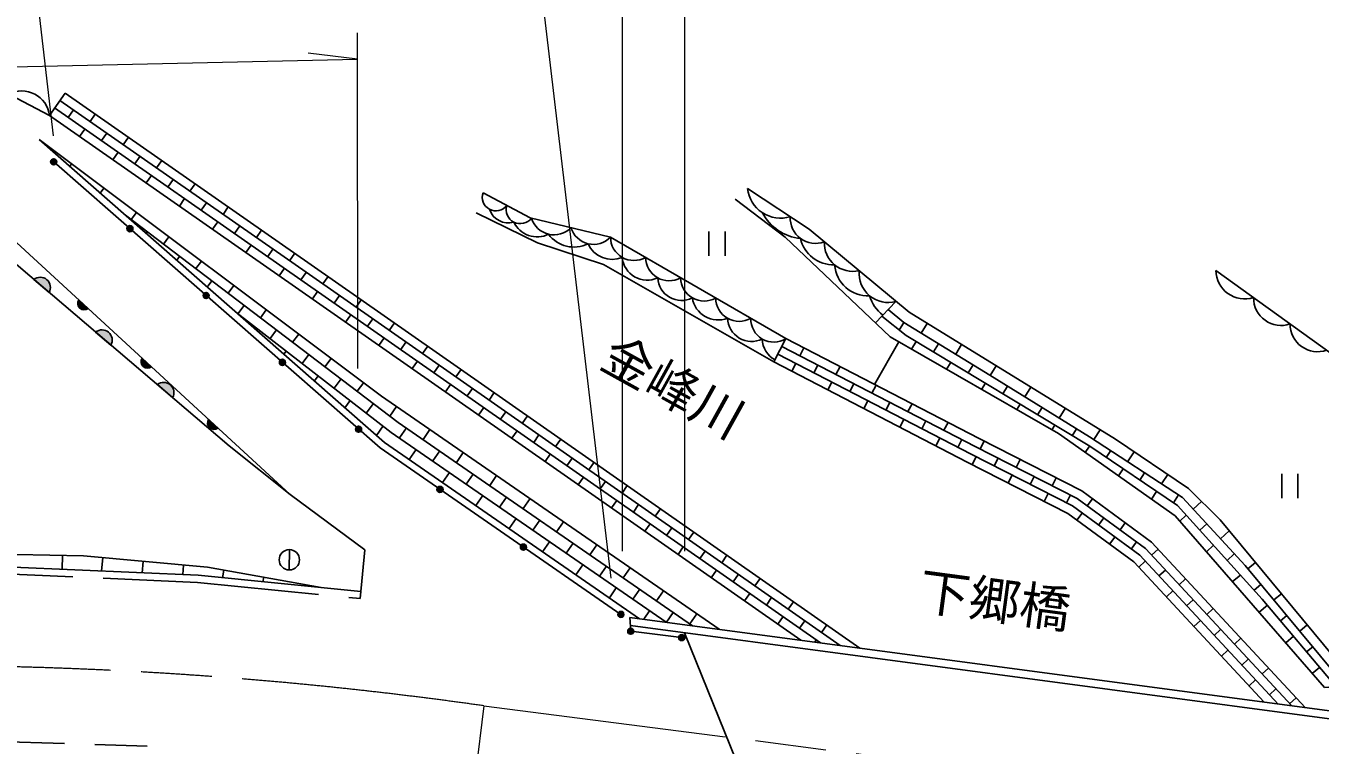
# Model space of a CAD drawing. Units: millimetres at full size, sheet at 1:1000; details may follow other scales. Extents: x 40000 to 680000, y 20000 to 380000.
# Drawn here: x 179687 to 243513, y 285336 to 320810 of the extents above; entities that cross this region are included whole.
import ezdxf
from ezdxf.enums import TextEntityAlignment as Align

# ---------------------------------------------------------------- set-up
doc = ezdxf.new("R2010")
doc.units = ezdxf.units.MM
doc.header["$LTSCALE"] = 1000
doc.linetypes.add('CHAIN', pattern=[18.5, 12, -1.5, 3.5, -1.5])
doc.linetypes.add('DASHED', pattern=[7.5, 6, -1.5])
for name, color, linetype, lineweight in [('M-BGD', 7, 'Continuous', 25), ('M-BMK', 2, 'CHAIN', 13), ('M-STR-HTXT', 7, 'Continuous', 13), ('M-STR-STR1', 1, 'Continuous', 25)]:
    doc.layers.add(name, color=color, linetype=linetype, lineweight=lineweight)
doc.layers.add('M-BMK-HTXT', color=7, linetype='Continuous')
doc.styles.add('ＭＳ ゴシック', font='')
doc.styles.get('ＭＳ ゴシック').set_extended_font_data('MS Gothic')

msp = doc.modelspace()

# ---------------------------------------------------------------- hatches: boundary and pattern name
at = {"layer": 'M-BGD'}
for points in [[(180907, 314104, -1), (181207, 314104, -1)], [(184930, 310709, -1), (184704, 310907, -1)], [(180078, 308301, -0.82183), (180833, 307659)], [(188689, 307412, -1), (188463, 307610, -1)], [(182294, 307291), (182755, 306867, -0.84072)], [(183124, 305709, -0.82183), (183879, 305067)], [(185422, 304413), (185883, 303990, -0.84072)], [(192449, 304116, -1), (192223, 304314, -1)], [(186170, 303116, -0.82183), (186925, 302474)], [(188698, 301400), (189159, 300976, -0.84072)], [(196208, 300820, -1), (195982, 301017, -1)], [(200232, 297863, -1), (199986, 298033, -1)], [(204345, 295020, -1), (204099, 295190, -1)], [(209151, 291699, -1), (208904, 291869, -1)], [(209639, 290869, -1), (209393, 291040, -1)], [(212153, 290555, -1), (211906, 290725, -1)]]:
    msp.add_hatch(color=256, dxfattribs=at).paths.add_polyline_path(points)

# ---------------------------------------------------------------- linework, layer by layer
for p, q in [((180849, 316391), (172830, 320611)), ((180849, 316391), (181621, 317498)), ((181773, 316294), (182031, 316663)), ((182851, 316091), (183108, 316460)), ((182336, 315353), (182593, 315722)), ((183414, 315150), (183671, 315519)), ((184491, 314947), (184749, 315316)), ((183976, 314209), (184234, 314578)), ((185054, 314005), (185311, 314374)), ((186131, 313802), (186389, 314171)), ((181846, 313878), (181938, 314002)), ((185616, 313064), (185874, 313433)), ((183354, 312556), (183539, 312803)), ((186694, 312861), (186951, 313230)), ((187772, 312658), (188029, 313027)), ((187257, 311920), (187514, 312289)), ((184877, 311253), (185140, 311604)), ((188334, 311716), (188592, 312085)), ((189412, 311513), (189669, 311882)), ((188897, 310775), (189154, 311144)), ((189974, 310572), (190232, 310941)), ((185616, 310572), (185674, 310649)), ((186470, 310044), (186741, 310406)), ((191052, 310369), (191309, 310738)), ((213372, 310660), (213372, 309460)), ((214172, 310660), (214172, 309460)), ((190537, 309631), (190794, 310000)), ((191615, 309428), (191872, 309797)), ((192692, 309224), (192950, 309593)), ((187125, 309250), (187267, 309439)), ((188063, 308835), (188342, 309207)), ((180078, 308301), (180833, 307659)), ((192177, 308486), (192435, 308855)), ((193254, 308283), (193512, 308652)), ((194332, 308079), (194589, 308448)), ((188633, 307927), (188860, 308230)), ((189657, 307626), (189943, 308008)), ((193816, 307342), (194074, 307711)), ((182755, 306867), (182294, 307291)), ((190141, 306605), (190453, 307021)), ((194894, 307138), (195151, 307507)), ((195971, 306934), (196229, 307303)), ((222596, 307220), (221588, 306159)), ((191250, 306417), (191544, 306809)), ((195455, 306196), (195713, 306565)), ((190895, 305943), (190934, 305995)), ((191726, 305384), (192046, 305812)), ((196533, 305992), (196791, 306361)), ((197610, 305788), (197868, 306157)), ((222756, 305808), (222984, 306179)), ((223836, 305657), (224130, 306137)), ((183124, 305709), (183879, 305067)), ((192843, 305207), (193145, 305610)), ((197095, 305050), (197353, 305419)), ((198172, 304846), (198430, 305215)), ((216574, 304233), (217172, 305387)), ((221533, 303128), (222740, 305227)), ((223356, 304872), (223584, 305245)), ((224440, 304728), (224689, 305135)), ((192404, 304621), (192517, 304773)), ((193309, 304161), (193639, 304603)), ((199250, 304643), (199507, 305011)), ((217861, 304542), (218060, 304927)), ((225542, 304613), (225833, 305088)), ((185883, 303990), (185422, 304413)), ((194436, 303998), (194746, 304412)), ((198734, 303905), (198992, 304274)), ((199812, 303701), (200069, 304070)), ((200889, 303497), (201147, 303866)), ((217462, 303773), (217661, 304157)), ((218549, 303698), (218749, 304082)), ((219637, 303622), (219836, 304007)), ((225090, 303875), (225297, 304212)), ((226153, 303695), (226395, 304091)), ((227248, 303569), (227538, 304039)), ((193912, 303298), (194100, 303550)), ((194892, 302938), (195233, 303394)), ((196029, 302789), (196347, 303213)), ((219238, 302853), (219437, 303238)), ((226821, 302879), (227008, 303180)), ((186170, 303116), (186925, 302474)), ((200373, 302759), (200631, 303128)), ((201451, 302555), (201709, 302924)), ((202528, 302351), (202786, 302720)), ((220325, 302778), (220525, 303162)), ((221413, 302702), (221612, 303087)), ((227864, 302663), (228099, 303043)), ((228949, 302517), (229242, 302990)), ((195420, 301976), (195683, 302327)), ((196474, 301715), (196826, 302184)), ((197639, 301567), (197967, 302042)), ((202013, 301613), (202271, 301982)), ((221014, 301933), (221213, 302318)), ((222101, 301858), (222300, 302242)), ((223188, 301783), (223388, 302167)), ((228556, 301881), (228720, 302147)), ((229577, 301631), (229800, 301991)), ((230651, 301466), (230945, 301942)), ((189159, 300976), (188698, 301400)), ((203090, 301410), (203348, 301778)), ((204168, 301206), (204426, 301574)), ((222790, 301013), (222989, 301398)), ((223877, 300938), (224076, 301323)), ((196978, 300610), (197301, 301077)), ((198108, 300486), (198449, 300980)), ((199271, 300411), (199613, 300905)), ((203652, 300468), (203910, 300837)), ((204730, 300264), (204987, 300633)), ((224964, 300863), (225164, 301247)), ((230290, 300883), (230433, 301114)), ((231290, 300598), (231501, 300940)), ((232348, 300409), (232660, 300886)), ((205807, 300060), (206065, 300429)), ((224566, 300093), (224765, 300478)), ((225653, 300018), (225852, 300403)), ((226741, 299944), (226938, 300330)), ((231930, 299769), (232137, 300086)), ((198589, 299424), (198930, 299917)), ((199753, 299349), (200094, 299842)), ((200917, 299274), (201258, 299767)), ((205292, 299322), (205549, 299691)), ((206369, 299118), (206627, 299487)), ((226347, 299172), (226544, 299558)), ((227435, 299104), (227632, 299490)), ((228523, 299036), (228720, 299422)), ((232967, 299527), (233185, 299862)), ((234022, 299314), (234339, 299798)), ((200234, 298287), (200576, 298780)), ((207446, 298914), (207704, 299283)), ((233566, 298616), (233795, 298967)), ((234624, 298407), (234859, 298767)), ((241621, 298709), (241621, 297509)), ((242421, 298709), (242421, 297509)), ((201398, 298212), (201739, 298705)), ((202562, 298137), (202903, 298630)), ((206931, 298177), (207189, 298545)), ((208008, 297973), (208266, 298341)), ((209086, 297769), (209344, 298137)), ((228129, 298264), (228326, 298650)), ((229217, 298195), (229414, 298581)), ((230304, 298127), (230501, 298513)), ((235696, 298220), (235996, 298678)), ((201880, 297150), (202221, 297643)), ((203043, 297075), (203385, 297568)), ((204207, 297000), (204548, 297493)), ((229911, 297355), (230107, 297741)), ((230998, 297287), (231195, 297673)), ((232033, 297133), (232290, 297482)), ((235202, 297463), (235452, 297847)), ((236281, 297287), (236533, 297673)), ((208570, 297031), (208828, 297400)), ((209648, 296827), (209905, 297196)), ((210725, 296623), (210983, 296992)), ((237248, 296980), (237658, 297359)), ((203525, 296012), (203866, 296506)), ((204689, 295937), (205030, 296431)), ((205853, 295862), (206194, 296356)), ((210210, 295885), (210467, 296254)), ((231520, 296434), (231777, 296783)), ((232583, 296192), (232839, 296541)), ((233645, 295949), (233902, 296299)), ((236596, 296379), (236914, 296673)), ((237585, 295931), (237926, 296246)), ((211287, 295681), (211545, 296050)), ((212365, 295477), (212622, 295846)), ((233133, 295251), (233389, 295600)), ((238604, 295511), (239033, 295907)), ((192691, 294976), (192667, 293976)), ((196167, 292565), (196406, 294964)), ((205170, 294875), (205511, 295369)), ((206334, 294800), (206675, 295294)), ((207498, 294725), (207839, 295219)), ((211849, 294740), (212107, 295108)), ((212926, 294536), (213184, 294904)), ((234195, 295008), (234452, 295357)), ((235203, 294704), (235520, 294999)), ((237910, 294870), (238256, 295190)), ((181487, 294690), (181474, 294008)), ((183483, 294583), (183422, 293923)), ((185474, 294400), (185422, 293835)), ((214004, 294332), (214262, 294701)), ((234568, 294114), (234885, 294409)), ((238928, 294449), (239282, 294776)), ((239952, 294034), (240326, 294344)), ((187466, 294218), (187423, 293747)), ((189448, 293965), (189382, 293594)), ((191417, 293614), (191378, 293394)), ((206816, 293738), (207157, 294232)), ((207979, 293663), (208320, 294157)), ((209143, 293588), (209484, 294082)), ((213488, 293594), (213746, 293963)), ((214566, 293390), (214824, 293759)), ((235566, 293677), (235884, 293972)), ((239189, 293400), (239582, 293726)), ((193386, 293262), (193374, 293195)), ((208461, 292601), (208802, 293095)), ((209625, 292526), (209966, 293020)), ((215643, 293186), (215901, 293555)), ((236564, 293239), (236882, 293534)), ((240254, 292984), (240591, 293264)), ((210788, 292451), (211129, 292945)), ((215128, 292448), (215385, 292817)), ((216205, 292244), (216463, 292613)), ((217283, 292040), (217540, 292409)), ((235930, 292649), (236247, 292944)), ((236928, 292212), (237245, 292507)), ((241230, 292495), (241601, 292803)), ((210161, 291543), (210447, 291957)), ((211274, 291395), (211611, 291882)), ((212434, 291314), (212775, 291808)), ((237926, 291774), (238243, 292069)), ((240502, 291891), (240914, 292233)), ((241557, 291467), (241869, 291726)), ((216767, 291303), (217025, 291671)), ((217844, 291099), (218102, 291468)), ((218922, 290895), (219180, 291264)), ((237291, 291184), (237609, 291479)), ((242508, 290956), (242876, 291262)), ((209516, 290955), (212285, 290608)), ((218588, 290416), (218664, 290526)), ((238289, 290747), (238607, 291042)), ((239288, 290309), (239605, 290604)), ((241815, 290382), (242199, 290701)), ((219703, 290267), (219742, 290322)), ((238653, 289719), (238970, 290014)), ((242842, 289935), (243146, 290187)), ((239651, 289282), (239968, 289577)), ((240649, 288844), (240967, 289139)), ((243128, 288872), (243485, 289169)), ((240014, 288254), (240332, 288549)), ((241013, 287817), (241330, 288112)), ((242011, 287379), (242328, 287674))]:
    msp.add_line(p, q, dxfattribs=at)
for points in [[(220819, 290118), (193763, 309026), (181621, 317498)], [(218876, 290378), (193247, 308288), (181106, 316760)], [(219848, 290248), (193505, 308657), (181364, 317129)], [(217905, 290508), (192990, 307919), (180849, 316391)], [(213876, 291047), (197229, 302552), (180337, 315201)], [(209950, 291572), (197368, 300268), (180337, 315201)], [(209028, 291784), (197152, 299991), (181057, 314104)], [(196406, 294964), (192718, 297703), (177767, 311455), (174190, 313880)], [(250278, 288678), (244713, 289043), (238590, 296443), (237018, 297988), (233416, 300421), (223242, 306683), (218315, 310778), (215276, 312791)], [(217172, 305387), (208517, 310385), (204563, 311339), (202234, 312578)], [(250278, 288678), (243732, 288179), (236369, 296641), (230613, 300698), (222308, 305475), (217138, 310387), (214662, 312266)], [(192718, 297703), (189719, 300095), (177179, 310769), (173639, 311835)], [(216574, 304233), (208170, 309035), (204910, 310113), (201899, 311587)], [(212567, 291222), (198050, 301255), (184597, 311466)], [(257480, 290307), (249066, 300462), (245694, 303469), (238369, 308743)], [(211259, 291397), (197709, 300762), (190107, 306634)], [(221898, 306486), (223101, 305536), (232159, 300073), (236479, 297153), (240654, 292542), (244281, 288221)], [(247937, 288832), (244415, 288659), (239816, 294198), (236723, 297548), (232142, 300544), (227229, 303580), (222982, 306180), (222215, 306819)], [(242788, 287180), (235195, 295350), (231759, 297872), (226700, 300452), (217172, 305387)], [(241437, 287360), (234616, 294700), (231303, 297131), (226303, 299681), (216773, 304617)], [(242113, 287270), (234905, 295025), (231531, 297502), (226501, 300066), (216973, 305002)], [(240761, 287451), (234326, 294374), (231075, 296761), (226105, 299296), (216574, 304233)], [(129104, 303039), (129028, 298016), (129865, 294269), (131772, 291688), (132782, 291393), (146559, 293121), (155752, 293971), (162442, 294336), (168781, 294729), (175868, 294795), (182523, 294671), (188636, 294110), (194245, 293108)], [(127888, 300806), (128115, 298018), (129123, 293557), (130420, 291135), (130895, 290400), (133088, 289724), (142942, 291268), (153949, 292827), (161852, 293660), (168616, 294032), (176010, 294249), (188178, 293714), (196201, 292913)]]:
    msp.add_lwpolyline(points, dxfattribs=at)
at = {"layer": 'M-BGD', "linetype": 'DASHED'}
for points in [[(127537, 300806), (127768, 297965), (128792, 293434), (130118, 290957), (130670, 290103), (133062, 289366), (142993, 290922), (153992, 292479), (161880, 293311), (168631, 293682), (176007, 293898), (188153, 293364), (196167, 292565)], [(175586, 285596), (185660, 285280)]]:
    msp.add_lwpolyline(points, dxfattribs=at)
at = {"layer": 'M-BGD'}
for centre, radius in [((181057, 314104), 150), ((184817, 310808), 150), ((188576, 307511), 150), ((192336, 304215), 150), ((196095, 300918), 150), ((200109, 297948), 150), ((192679, 294476), 500), ((204222, 295105), 150), ((209028, 291784), 150), ((209516, 290955), 150), ((212029, 290640), 150)]:
    msp.add_circle(centre, radius, dxfattribs=at)
for centre, radius, start, end in [((179480, 316226), 1378, 6.87477, 117.61184), ((216907, 312968), 1641, 186.2039, 286.77883), ((202861, 312352), 666, 160.16923, 323.8331), ((203472, 312066), 973, 198.14969, 286.50583), ((204071, 311757), 702, 163.31576, 321.96472), ((218121, 312705), 2391, 207.5381, 264.36899), ((204898, 311673), 1270, 205.10924, 296.32025), ((205734, 311663), 1160, 196.92051, 315.95014), ((207681, 311197), 1165, 197.03945, 315.8312), ((218627, 311331), 1248, 176.95784, 290.25493), ((206714, 311457), 1556, 216.36924, 296.50141), ((209673, 310393), 1156, 180.35988, 299.62823), ((219506, 310684), 1658, 192.45797, 272.28465), ((208598, 310595), 1302, 204.04181, 292.43112), ((220480, 310120), 1421, 178.39504, 282.13461), ((210327, 309503), 1237, 185.16942, 294.83455), ((211405, 309397), 1160, 180.47924, 299.50887), ((221201, 309131), 1633, 183.62918, 273.20292), ((180392, 307906), 505, 330.76667, 128.42487), ((212023, 308442), 1178, 183.03197, 296.93989), ((213137, 308397), 1160, 180.47924, 299.50887), ((222212, 308607), 1439, 175.05567, 285.47399), ((239802, 308773), 1433, 181.187, 287.30594), ((182561, 307119), 318, 147.28265, 307.50038), ((213819, 307579), 1276, 188.39207, 291.59604), ((214869, 307397), 1160, 180.47924, 299.50887), ((223077, 308017), 1858, 196.15813, 232.65133), ((241594, 307400), 1366, 179.80006, 288.69288), ((215484, 306440), 1196, 182.28338, 295.7337), ((216567, 306339), 1128, 177.55203, 302.43608), ((183438, 305313), 505, 330.76667, 128.42487), ((243394, 306099), 1362, 179.7184, 288.77454), ((217206, 305398), 1203, 181.72123, 241.45047), ((185689, 304242), 318, 147.28265, 307.50038), ((186484, 302720), 505, 330.76667, 128.42487), ((188966, 301228), 318, 147.28265, 307.50038)]:
    msp.add_arc(centre, radius, start, end, dxfattribs=at)
at = {"layer": 'M-BMK'}
msp.add_lwpolyline([(202277, 287273), (307728, 273744), (319730, 272693), (328309, 272526), (337355, 273015), (341566, 273560)], dxfattribs=at)
msp.add_arc((174168, 89258), 200000, 81.92063, 100.88978, dxfattribs=at)
at = {"layer": 'M-STR-HTXT'}
for p, q in [((181052, 315390), (179837, 325848)), ((208544, 293570), (204762, 325586)), ((209107, 294906), (209107, 323613)), ((212191, 294906), (212191, 323613)), ((196051, 303911), (196048, 320471)), ((132175, 317747), (196048, 319175)), ((196048, 319175), (193610, 319462)), ((202277, 287273), (197903, 251895))]:
    msp.add_line(p, q, dxfattribs=at)
at = {"layer": 'M-STR-STR1'}
for p, q in [((252719, 285851), (209478, 291635)), ((209516, 290955), (209478, 291635)), ((252578, 285475), (209500, 291237)), ((209516, 290955), (212285, 290608)), ((212175, 290879), (215765, 282001))]:
    msp.add_line(p, q, dxfattribs=at)

# ---------------------------------------------------------------- texts
at = {"layer": 'M-BMK-HTXT', "style": 'ＭＳ ゴシック'}
for s, rotation, p in [('金峰川', 330.996, (211613, 303008)), ('下郷橋', 352.382, (227474, 292479))]:
    msp.add_text(s, height=1833, rotation=rotation, dxfattribs=at).set_placement(p, align=Align.MIDDLE_CENTER)

doc.saveas('drawing.dxf')
